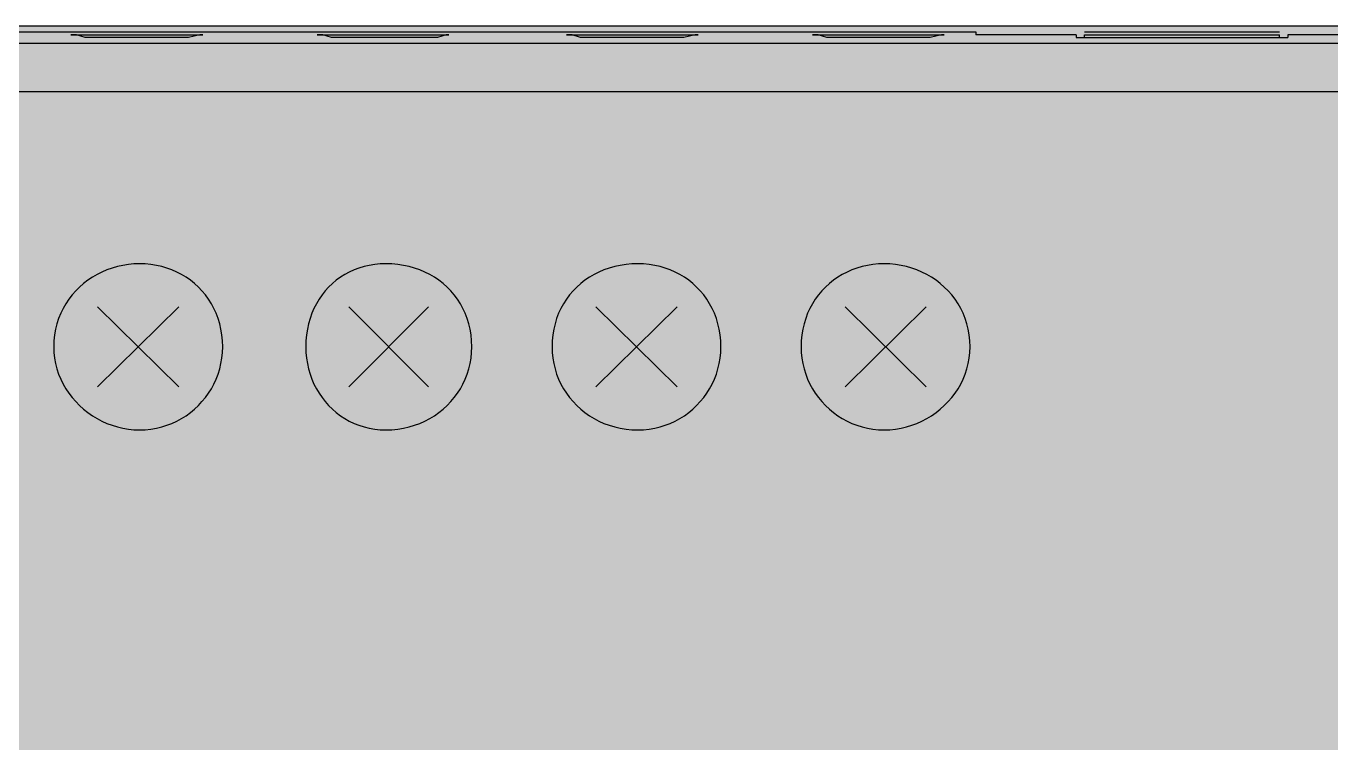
# Model space of a CAD drawing. Header units: millimetres. Extents: x 0 to 966, y -664 to 90.
# Drawn here: x 786.01 to 826.19, y 67.93 to 90 of the extents above; entities that cross this region are included whole.
import ezdxf

# ---------------------------------------------------------------- set-up
doc = ezdxf.new("R2010")
doc.units = ezdxf.units.MM
for name, color, linetype in [('HDL_BODY', 7, 'Continuous'), ('HDL_COLOUR', 7, 'Continuous'), ('HDL_DETAIL', 7, 'Continuous'), ('HDL_PRINT', 7, 'Continuous')]:
    doc.layers.add(name, color=color, linetype=linetype)

# ---------------------------------------------------------------- blocks, each defined once
blk = doc.blocks.new('M_R8.16.1-CD_FRONT')
at = {"layer": 'HDL_BODY', "true_color": 0x202126}
blk.add_hatch(color=250, dxfattribs=at).paths.add_polyline_path([(0, 0), (144, 0), (144, 90), (0, 90)])
at = {"layer": 'HDL_BODY', "true_color": 0x2a2a30}
blk.add_hatch(color=250, dxfattribs=at).paths.add_polyline_path([(0.4, 20.52), (143.6, 20.52), (143.6, 68.31), (0.4, 68.31)])
at = {"layer": 'HDL_COLOUR', "true_color": 0x1a332c}
for points in [[(42.062, 80.127), (42.056, 80.312), (42.039, 80.492), (42.01, 80.667), (41.971, 80.836), (41.921, 81), (41.861, 81.158), (41.792, 81.31), (41.713, 81.455), (41.625, 81.594), (41.529, 81.725), (41.425, 81.85), (41.313, 81.966), (41.194, 82.075), (41.067, 82.176), (40.934, 82.269), (40.795, 82.353), (40.65, 82.428), (40.5, 82.494), (40.345, 82.551), (40.185, 82.598), (40.02, 82.635), (39.852, 82.661), (39.68, 82.677), (39.506, 82.683), (39.33, 82.677), (39.157, 82.661), (38.987, 82.635), (38.82, 82.598), (38.656, 82.551), (38.497, 82.494), (38.342, 82.428), (38.193, 82.353), (38.049, 82.269), (37.91, 82.176), (37.779, 82.075), (37.654, 81.966), (37.536, 81.85), (37.426, 81.725), (37.325, 81.594), (37.232, 81.455), (37.149, 81.31), (37.075, 81.158), (37.011, 81), (36.958, 80.836), (36.916, 80.667), (36.885, 80.492), (36.866, 80.312), (36.86, 80.127), (36.866, 79.953), (36.885, 79.781), (36.916, 79.613), (36.958, 79.448), (37.011, 79.288), (37.075, 79.133), (37.149, 78.982), (37.232, 78.837), (37.325, 78.698), (37.426, 78.565), (37.536, 78.439), (37.654, 78.319), (37.779, 78.207), (37.91, 78.103), (38.049, 78.007), (38.193, 77.919), (38.342, 77.84), (38.497, 77.77), (38.656, 77.71), (38.82, 77.661), (38.987, 77.621), (39.157, 77.592), (39.33, 77.575), (39.506, 77.569), (39.68, 77.575), (39.852, 77.592), (40.02, 77.621), (40.185, 77.661), (40.345, 77.71), (40.5, 77.77), (40.65, 77.84), (40.795, 77.919), (40.934, 78.007), (41.067, 78.103), (41.194, 78.207), (41.313, 78.319), (41.425, 78.439), (41.529, 78.565), (41.625, 78.698), (41.713, 78.837), (41.792, 78.982), (41.861, 79.133), (41.921, 79.288), (41.971, 79.448), (42.01, 79.613), (42.039, 79.781), (42.056, 79.953), (42.062, 80.127)], [(49.734, 80.127), (49.729, 80.312), (49.711, 80.492), (49.682, 80.667), (49.643, 80.836), (49.592, 81), (49.532, 81.158), (49.462, 81.31), (49.382, 81.455), (49.293, 81.594), (49.195, 81.725), (49.089, 81.85), (48.974, 81.966), (48.852, 82.075), (48.722, 82.176), (48.585, 82.269), (48.441, 82.353), (48.291, 82.428), (48.135, 82.494), (47.973, 82.551), (47.806, 82.598), (47.633, 82.635), (47.456, 82.661), (47.274, 82.677), (47.089, 82.683), (46.914, 82.677), (46.744, 82.661), (46.578, 82.635), (46.416, 82.598), (46.26, 82.551), (46.108, 82.494), (45.962, 82.428), (45.822, 82.353), (45.688, 82.269), (45.561, 82.176), (45.44, 82.075), (45.326, 81.966), (45.22, 81.85), (45.121, 81.725), (45.03, 81.594), (44.948, 81.455), (44.874, 81.31), (44.809, 81.158), (44.753, 81), (44.706, 80.836), (44.67, 80.667), (44.643, 80.492), (44.627, 80.312), (44.622, 80.127), (44.627, 79.953), (44.643, 79.781), (44.67, 79.613), (44.706, 79.448), (44.753, 79.288), (44.809, 79.133), (44.874, 78.982), (44.948, 78.837), (45.03, 78.698), (45.121, 78.565), (45.22, 78.439), (45.326, 78.319), (45.44, 78.207), (45.561, 78.103), (45.688, 78.007), (45.822, 77.919), (45.962, 77.84), (46.108, 77.77), (46.26, 77.71), (46.416, 77.661), (46.578, 77.621), (46.744, 77.592), (46.914, 77.575), (47.089, 77.569), (47.274, 77.575), (47.456, 77.592), (47.633, 77.621), (47.806, 77.661), (47.973, 77.71), (48.135, 77.77), (48.291, 77.84), (48.441, 77.919), (48.585, 78.007), (48.722, 78.103), (48.852, 78.207), (48.974, 78.319), (49.089, 78.439), (49.195, 78.565), (49.293, 78.698), (49.382, 78.837), (49.462, 78.982), (49.532, 79.133), (49.592, 79.288), (49.643, 79.448), (49.682, 79.613), (49.711, 79.781), (49.729, 79.953), (49.734, 80.127)], [(57.407, 80.127), (57.401, 80.312), (57.384, 80.492), (57.355, 80.667), (57.315, 80.836), (57.266, 81), (57.206, 81.158), (57.136, 81.31), (57.058, 81.455), (56.97, 81.594), (56.874, 81.725), (56.77, 81.85), (56.658, 81.966), (56.538, 82.075), (56.412, 82.176), (56.279, 82.269), (56.14, 82.353), (55.995, 82.428), (55.845, 82.494), (55.69, 82.551), (55.53, 82.598), (55.365, 82.635), (55.197, 82.661), (55.025, 82.677), (54.85, 82.683), (54.665, 82.677), (54.483, 82.661), (54.306, 82.635), (54.134, 82.598), (53.966, 82.551), (53.804, 82.494), (53.648, 82.428), (53.498, 82.353), (53.354, 82.269), (53.217, 82.176), (53.087, 82.075), (52.965, 81.966), (52.851, 81.85), (52.744, 81.725), (52.646, 81.594), (52.557, 81.455), (52.477, 81.31), (52.407, 81.158), (52.347, 81), (52.296, 80.836), (52.257, 80.667), (52.228, 80.492), (52.211, 80.312), (52.205, 80.127), (52.211, 79.953), (52.228, 79.781), (52.257, 79.613), (52.296, 79.448), (52.347, 79.288), (52.407, 79.133), (52.477, 78.982), (52.557, 78.837), (52.646, 78.698), (52.744, 78.565), (52.851, 78.439), (52.965, 78.319), (53.087, 78.207), (53.217, 78.103), (53.354, 78.007), (53.498, 77.919), (53.648, 77.84), (53.804, 77.77), (53.966, 77.71), (54.134, 77.661), (54.306, 77.621), (54.483, 77.592), (54.665, 77.575), (54.85, 77.569), (55.025, 77.575), (55.197, 77.592), (55.365, 77.621), (55.53, 77.661), (55.69, 77.71), (55.845, 77.77), (55.995, 77.84), (56.14, 77.919), (56.279, 78.007), (56.412, 78.103), (56.538, 78.207), (56.658, 78.319), (56.77, 78.439), (56.874, 78.565), (56.97, 78.698), (57.058, 78.837), (57.136, 78.982), (57.206, 79.133), (57.266, 79.288), (57.315, 79.448), (57.355, 79.613), (57.384, 79.781), (57.401, 79.953), (57.407, 80.127)], [(65.079, 80.127), (65.073, 80.312), (65.054, 80.492), (65.023, 80.667), (64.981, 80.836), (64.928, 81), (64.864, 81.158), (64.79, 81.31), (64.707, 81.455), (64.614, 81.594), (64.513, 81.725), (64.403, 81.85), (64.285, 81.966), (64.161, 82.075), (64.029, 82.176), (63.891, 82.269), (63.746, 82.353), (63.597, 82.428), (63.442, 82.494), (63.283, 82.551), (63.119, 82.598), (62.952, 82.635), (62.782, 82.661), (62.609, 82.677), (62.434, 82.683), (62.259, 82.677), (62.087, 82.661), (61.919, 82.635), (61.754, 82.598), (61.594, 82.551), (61.438, 82.494), (61.288, 82.428), (61.143, 82.353), (61.004, 82.269), (60.871, 82.176), (60.744, 82.075), (60.625, 81.966), (60.513, 81.85), (60.408, 81.725), (60.312, 81.594), (60.224, 81.455), (60.145, 81.31), (60.076, 81.158), (60.016, 81), (59.966, 80.836), (59.926, 80.667), (59.898, 80.492), (59.88, 80.312), (59.874, 80.127), (59.88, 79.953), (59.898, 79.781), (59.926, 79.613), (59.966, 79.448), (60.016, 79.288), (60.076, 79.133), (60.145, 78.982), (60.224, 78.837), (60.312, 78.698), (60.408, 78.565), (60.513, 78.439), (60.625, 78.319), (60.744, 78.207), (60.871, 78.103), (61.004, 78.007), (61.143, 77.919), (61.288, 77.84), (61.438, 77.77), (61.594, 77.71), (61.754, 77.661), (61.919, 77.621), (62.087, 77.592), (62.259, 77.575), (62.434, 77.569), (62.609, 77.575), (62.782, 77.592), (62.952, 77.621), (63.119, 77.661), (63.283, 77.71), (63.442, 77.77), (63.597, 77.84), (63.746, 77.919), (63.891, 78.007), (64.029, 78.103), (64.161, 78.207), (64.285, 78.319), (64.403, 78.439), (64.513, 78.565), (64.614, 78.698), (64.707, 78.837), (64.79, 78.982), (64.864, 79.133), (64.928, 79.288), (64.981, 79.448), (65.023, 79.613), (65.054, 79.781), (65.073, 79.953), (65.079, 80.127)]]:
    blk.add_hatch(color=250, dxfattribs=at).paths.add_polyline_path(points)
at = {"layer": 'HDL_COLOUR', "true_color": 0x9ea4a8}
for points in [[(41.282, 80.126), (41.266, 80.36), (41.22, 80.589), (41.143, 80.811), (41.038, 81.021), (40.905, 81.216), (40.748, 81.392), (40.569, 81.546), (40.371, 81.676), (40.158, 81.78), (39.932, 81.855), (39.699, 81.901), (39.461, 81.916), (39.223, 81.901), (38.99, 81.855), (38.764, 81.78), (38.551, 81.676), (38.353, 81.546), (38.173, 81.392), (38.016, 81.216), (37.884, 81.021), (37.779, 80.811), (37.702, 80.589), (37.656, 80.36), (37.64, 80.126), (37.656, 79.892), (37.702, 79.663), (37.779, 79.441), (37.884, 79.231), (38.016, 79.036), (38.173, 78.86), (38.353, 78.706), (38.551, 78.576), (38.764, 78.472), (38.99, 78.397), (39.223, 78.351), (39.461, 78.336), (39.699, 78.351), (39.932, 78.397), (40.158, 78.472), (40.371, 78.576), (40.569, 78.706), (40.748, 78.86), (40.905, 79.036), (41.038, 79.231), (41.143, 79.441), (41.22, 79.663), (41.266, 79.892)], [(48.968, 80.126), (48.952, 80.36), (48.907, 80.589), (48.831, 80.811), (48.728, 81.021), (48.598, 81.216), (48.443, 81.392), (48.267, 81.546), (48.073, 81.676), (47.863, 81.78), (47.641, 81.855), (47.412, 81.901), (47.178, 81.916), (46.944, 81.901), (46.715, 81.855), (46.493, 81.78), (46.283, 81.676), (46.089, 81.546), (45.913, 81.392), (45.758, 81.216), (45.628, 81.021), (45.525, 80.811), (45.449, 80.589), (45.404, 80.36), (45.388, 80.126), (45.404, 79.892), (45.449, 79.663), (45.525, 79.441), (45.628, 79.231), (45.758, 79.036), (45.913, 78.86), (46.089, 78.706), (46.283, 78.576), (46.493, 78.472), (46.715, 78.397), (46.944, 78.351), (47.178, 78.336), (47.412, 78.351), (47.641, 78.397), (47.863, 78.472), (48.073, 78.576), (48.267, 78.706), (48.443, 78.86), (48.598, 79.036), (48.728, 79.231), (48.831, 79.441), (48.907, 79.663), (48.952, 79.892)], [(56.627, 80.126), (56.611, 80.36), (56.565, 80.589), (56.488, 80.811), (56.383, 81.021), (56.25, 81.216), (56.093, 81.392), (55.914, 81.546), (55.716, 81.676), (55.503, 81.78), (55.277, 81.855), (55.043, 81.901), (54.806, 81.916), (54.568, 81.901), (54.335, 81.855), (54.109, 81.78), (53.895, 81.676), (53.697, 81.546), (53.518, 81.392), (53.361, 81.216), (53.229, 81.021), (53.124, 80.811), (53.047, 80.589), (53.001, 80.36), (52.985, 80.126), (53.001, 79.892), (53.047, 79.663), (53.124, 79.441), (53.229, 79.231), (53.361, 79.036), (53.518, 78.86), (53.697, 78.706), (53.895, 78.576), (54.109, 78.472), (54.335, 78.397), (54.568, 78.351), (54.806, 78.336), (55.043, 78.351), (55.277, 78.397), (55.503, 78.472), (55.716, 78.576), (55.914, 78.706), (56.093, 78.86), (56.25, 79.036), (56.383, 79.231), (56.488, 79.441), (56.565, 79.663), (56.611, 79.892)], [(64.299, 80.126), (64.283, 80.36), (64.236, 80.589), (64.16, 80.811), (64.054, 81.021), (63.922, 81.216), (63.765, 81.392), (63.586, 81.546), (63.388, 81.676), (63.174, 81.78), (62.948, 81.855), (62.714, 81.901), (62.477, 81.916), (62.239, 81.901), (62.005, 81.855), (61.78, 81.78), (61.566, 81.676), (61.368, 81.546), (61.188, 81.392), (61.031, 81.216), (60.899, 81.021), (60.794, 80.811), (60.717, 80.589), (60.67, 80.36), (60.655, 80.126), (60.67, 79.892), (60.717, 79.663), (60.794, 79.441), (60.899, 79.231), (61.031, 79.036), (61.188, 78.86), (61.368, 78.706), (61.566, 78.576), (61.78, 78.472), (62.005, 78.397), (62.239, 78.351), (62.477, 78.336), (62.714, 78.351), (62.948, 78.397), (63.174, 78.472), (63.388, 78.576), (63.586, 78.706), (63.765, 78.86), (63.922, 79.036), (64.054, 79.231), (64.16, 79.441), (64.236, 79.663), (64.283, 79.892)]]:
    blk.add_hatch(color=253, dxfattribs=at).paths.add_polyline_path(points)
at = {"layer": 'HDL_PRINT', "true_color": 0xdee1e9}
for points in [[(44.089, 84.156), (41.354, 85.39), (41.446, 85.372), (39.506, 85.372), (39.726, 85.593), (39.726, 82.859), (39.285, 82.859), (39.285, 85.593), (39.506, 85.813), (41.446, 85.813), (41.535, 85.792), (44.27, 84.557), (44.089, 84.156)], [(44.708, 85.813), (47.089, 85.813), (47.309, 85.593), (47.309, 82.859), (46.868, 82.859), (46.868, 85.593), (47.089, 85.372), (44.708, 85.372), (44.708, 85.813)], [(59.431, 84.159), (56.785, 85.393), (56.877, 85.372), (54.85, 85.372), (55.071, 85.593), (55.071, 82.859), (54.627, 82.859), (54.627, 85.593), (54.85, 85.813), (56.877, 85.813), (56.969, 85.792), (59.615, 84.557), (59.431, 84.159)], [(60.053, 85.813), (62.434, 85.813), (62.654, 85.593), (62.654, 82.859), (62.213, 82.859), (62.213, 85.593), (62.434, 85.372), (60.053, 85.372), (60.053, 85.813)], [(38.8, 75.367), (39.151, 75.454), (39.156, 75.417), (39.169, 75.379), (39.187, 75.341), (39.206, 75.303), (39.223, 75.265), (39.236, 75.227), (39.241, 75.189), (39.285, 75.183), (39.326, 75.167), (39.362, 75.146), (39.391, 75.125), (39.409, 75.109), (39.416, 75.103), (39.455, 75.107), (39.493, 75.12), (39.531, 75.137), (39.569, 75.155), (39.607, 75.172), (39.644, 75.184), (39.681, 75.189), (39.714, 75.227), (39.738, 75.267), (39.754, 75.311), (39.763, 75.358), (39.768, 75.412), (39.77, 75.473), (39.77, 75.543), (39.77, 75.585), (39.768, 75.633), (39.763, 75.683), (39.754, 75.731), (39.738, 75.77), (39.714, 75.798), (39.681, 75.808), (39.638, 75.808), (39.594, 75.808), (39.55, 75.808), (39.505, 75.808), (39.461, 75.808), (39.416, 75.808), (39.373, 75.808), (39.329, 75.808), (39.285, 75.808), (39.241, 75.808), (39.196, 75.808), (39.151, 75.808), (38.8, 75.808), (38.976, 76.864), (40.035, 76.864), (40.035, 76.424), (39.33, 76.424), (39.241, 76.073), (39.279, 76.104), (39.317, 76.127), (39.354, 76.143), (39.392, 76.152), (39.43, 76.157), (39.467, 76.159), (39.506, 76.159), (39.571, 76.155), (39.636, 76.144), (39.699, 76.127), (39.759, 76.105), (39.815, 76.078), (39.866, 76.048), (39.91, 76.016), (39.946, 75.983), (40.001, 75.928), (40.05, 75.877), (40.093, 75.83), (40.129, 75.785), (40.158, 75.741), (40.181, 75.696), (40.198, 75.649), (40.208, 75.599), (40.211, 75.543), (40.207, 75.477), (40.196, 75.412), (40.178, 75.349), (40.155, 75.289), (40.129, 75.234), (40.099, 75.183), (40.068, 75.139), (40.035, 75.103), (39.982, 75.052), (39.929, 75.007), (39.874, 74.967), (39.818, 74.932), (39.759, 74.903), (39.698, 74.88), (39.634, 74.861), (39.566, 74.848), (39.493, 74.841), (39.416, 74.838), (39.351, 74.838), (39.286, 74.839), (39.223, 74.842), (39.164, 74.849), (39.108, 74.859), (39.058, 74.874), (39.013, 74.896), (38.976, 74.924), (38.944, 74.987), (38.912, 75.044), (38.882, 75.096), (38.856, 75.146), (38.833, 75.196), (38.816, 75.248), (38.804, 75.304), (38.8, 75.367)], [(54.145, 76.424), (54.145, 76.778), (55.377, 76.778), (55.377, 76.513), (55.349, 76.475), (55.326, 76.431), (55.307, 76.381), (55.291, 76.325), (55.274, 76.265), (55.255, 76.203), (55.231, 76.138), (55.202, 76.073), (55.151, 75.998), (55.106, 75.932), (55.065, 75.872), (55.027, 75.817), (54.993, 75.763), (54.961, 75.71), (54.931, 75.654), (54.903, 75.594), (54.876, 75.528), (54.85, 75.454), (54.847, 75.369), (54.839, 75.289), (54.827, 75.215), (54.813, 75.146), (54.798, 75.08), (54.784, 75.017), (54.772, 74.956), (54.764, 74.897), (54.761, 74.838), (54.407, 74.838), (54.409, 74.91), (54.415, 74.983), (54.425, 75.056), (54.438, 75.131), (54.454, 75.207), (54.472, 75.285), (54.492, 75.366), (54.514, 75.449), (54.537, 75.535), (54.561, 75.625), (54.586, 75.719), (54.611, 75.769), (54.641, 75.823), (54.675, 75.88), (54.712, 75.941), (54.751, 76.005), (54.794, 76.071), (54.838, 76.139), (54.884, 76.209), (54.93, 76.28), (54.978, 76.351), (55.026, 76.424), (54.145, 76.424)], [(42.416, 75.013), (43.297, 76.513), (44.178, 75.013), (42.416, 75.013)], [(57.672, 75.013), (58.642, 76.599), (59.523, 75.013), (57.672, 75.013)], [(43.827, 72.809), (44.267, 72.633), (44.241, 72.557), (44.213, 72.485), (44.185, 72.419), (44.156, 72.358), (44.124, 72.303), (44.089, 72.253), (44.052, 72.208), (44.01, 72.168), (43.964, 72.133), (43.913, 72.104), (43.86, 72.078), (43.807, 72.053), (43.753, 72.028), (43.697, 72.005), (43.639, 71.984), (43.578, 71.965), (43.514, 71.95), (43.446, 71.938), (43.374, 71.931), (43.297, 71.928), (43.218, 71.931), (43.139, 71.939), (43.061, 71.952), (42.985, 71.971), (42.911, 71.995), (42.84, 72.024), (42.772, 72.059), (42.707, 72.098), (42.647, 72.143), (42.592, 72.193), (42.548, 72.259), (42.505, 72.326), (42.463, 72.393), (42.423, 72.461), (42.385, 72.53), (42.35, 72.601), (42.319, 72.674), (42.293, 72.748), (42.271, 72.825), (42.254, 72.905), (42.244, 72.988), (42.241, 73.074), (42.244, 73.16), (42.254, 73.244), (42.271, 73.324), (42.293, 73.401), (42.319, 73.476), (42.35, 73.549), (42.385, 73.62), (42.423, 73.689), (42.463, 73.757), (42.505, 73.825), (42.548, 73.891), (42.592, 73.957), (42.647, 74.007), (42.707, 74.052), (42.772, 74.091), (42.84, 74.125), (42.911, 74.154), (42.985, 74.178), (43.061, 74.196), (43.139, 74.209), (43.218, 74.217), (43.297, 74.219), (43.377, 74.217), (43.455, 74.209), (43.533, 74.196), (43.609, 74.178), (43.683, 74.154), (43.755, 74.125), (43.823, 74.091), (43.887, 74.052), (43.947, 74.007), (44.002, 73.957), (44.036, 73.924), (44.068, 73.889), (44.097, 73.852), (44.124, 73.813), (44.146, 73.769), (44.163, 73.72), (44.174, 73.665), (44.178, 73.603), (43.738, 73.514), (43.733, 73.552), (43.721, 73.59), (43.704, 73.629), (43.685, 73.666), (43.668, 73.704), (43.656, 73.742), (43.651, 73.779), (43.608, 73.784), (43.558, 73.797), (43.503, 73.814), (43.446, 73.833), (43.391, 73.85), (43.34, 73.863), (43.297, 73.868), (43.235, 73.864), (43.179, 73.853), (43.127, 73.835), (43.077, 73.813), (43.027, 73.786), (42.975, 73.756), (42.919, 73.725), (42.857, 73.693), (42.83, 73.633), (42.809, 73.573), (42.794, 73.512), (42.783, 73.448), (42.775, 73.382), (42.771, 73.312), (42.768, 73.238), (42.768, 73.159), (42.767, 73.074), (42.768, 72.989), (42.768, 72.909), (42.771, 72.835), (42.775, 72.766), (42.783, 72.7), (42.794, 72.637), (42.809, 72.576), (42.83, 72.517), (42.857, 72.458), (42.919, 72.425), (42.975, 72.393), (43.027, 72.363), (43.077, 72.337), (43.127, 72.314), (43.179, 72.297), (43.235, 72.286), (43.297, 72.282), (43.335, 72.287), (43.373, 72.302), (43.411, 72.323), (43.448, 72.351), (43.486, 72.384), (43.524, 72.42), (43.562, 72.458), (43.595, 72.466), (43.629, 72.488), (43.662, 72.523), (43.694, 72.568), (43.727, 72.621), (43.76, 72.68), (43.794, 72.743), (43.827, 72.809)]]:
    blk.add_hatch(color=254, dxfattribs=at).paths.add_polyline_path(points)
h = blk.add_hatch(color=254, dxfattribs=at)
h.paths.add_polyline_path([(47.794, 76.337), (47.354, 76.248), (47.353, 76.292), (47.35, 76.333), (47.342, 76.369), (47.327, 76.398), (47.302, 76.417), (47.264, 76.424), (47.255, 76.467), (47.234, 76.494), (47.208, 76.507), (47.187, 76.512), (47.178, 76.513), (47.14, 76.513), (47.102, 76.511), (47.064, 76.506), (47.027, 76.496), (46.989, 76.48), (46.951, 76.457), (46.913, 76.424), (46.887, 76.391), (46.866, 76.352), (46.85, 76.307), (46.839, 76.254), (46.832, 76.195), (46.827, 76.13), (46.825, 76.058), (46.824, 75.979), (46.824, 75.894), (46.857, 75.953), (46.892, 75.997), (46.929, 76.029), (46.969, 76.05), (47.012, 76.063), (47.061, 76.07), (47.116, 76.072), (47.178, 76.073), (47.236, 76.072), (47.294, 76.071), (47.35, 76.066), (47.405, 76.057), (47.456, 76.042), (47.504, 76.02), (47.547, 75.989), (47.586, 75.947), (47.618, 75.894), (47.648, 75.865), (47.677, 75.834), (47.704, 75.8), (47.728, 75.762), (47.75, 75.718), (47.768, 75.666), (47.782, 75.606), (47.791, 75.536), (47.794, 75.454), (47.79, 75.388), (47.779, 75.323), (47.762, 75.261), (47.74, 75.201), (47.713, 75.146), (47.684, 75.095), (47.652, 75.051), (47.618, 75.013), (47.563, 74.958), (47.511, 74.909), (47.462, 74.867), (47.412, 74.831), (47.361, 74.801), (47.305, 74.778), (47.242, 74.762), (47.171, 74.752), (47.089, 74.749), (47.033, 74.752), (46.983, 74.762), (46.936, 74.778), (46.891, 74.801), (46.846, 74.831), (46.801, 74.867), (46.754, 74.909), (46.704, 74.958), (46.648, 75.013), (46.624, 75.064), (46.6, 75.118), (46.578, 75.177), (46.556, 75.24), (46.536, 75.308), (46.518, 75.38), (46.503, 75.457), (46.49, 75.538), (46.481, 75.623), (46.475, 75.713), (46.473, 75.808), (46.475, 75.901), (46.481, 75.991), (46.492, 76.076), (46.507, 76.156), (46.527, 76.233), (46.551, 76.305), (46.579, 76.372), (46.612, 76.436), (46.649, 76.495), (46.691, 76.549), (46.738, 76.599), (46.767, 76.655), (46.797, 76.705), (46.831, 76.747), (46.87, 76.783), (46.914, 76.812), (46.965, 76.835), (47.026, 76.851), (47.096, 76.861), (47.178, 76.864), (47.24, 76.86), (47.295, 76.849), (47.344, 76.832), (47.387, 76.81), (47.426, 76.783), (47.463, 76.753), (47.497, 76.722), (47.529, 76.688), (47.588, 76.655), (47.634, 76.621), (47.669, 76.584), (47.696, 76.545), (47.719, 76.502), (47.741, 76.454), (47.765, 76.399), (47.794, 76.337)])
h.paths.add_polyline_path([(46.824, 75.543), (46.829, 75.473), (46.842, 75.412), (46.859, 75.358), (46.878, 75.311), (46.895, 75.267), (46.908, 75.227), (46.913, 75.189), (46.951, 75.184), (46.989, 75.172), (47.027, 75.155), (47.064, 75.137), (47.102, 75.12), (47.14, 75.107), (47.178, 75.103), (47.185, 75.109), (47.204, 75.125), (47.232, 75.146), (47.268, 75.167), (47.31, 75.183), (47.354, 75.189), (47.359, 75.227), (47.371, 75.265), (47.389, 75.303), (47.408, 75.341), (47.425, 75.379), (47.438, 75.417), (47.443, 75.454), (47.438, 75.524), (47.425, 75.585), (47.408, 75.639), (47.389, 75.686), (47.371, 75.729), (47.359, 75.769), (47.354, 75.808), (47.309, 75.808), (47.265, 75.808), (47.221, 75.808), (47.177, 75.808), (47.133, 75.808), (47.089, 75.808), (47.079, 75.808), (47.053, 75.808), (47.014, 75.808), (46.966, 75.808), (46.913, 75.808), (46.908, 75.77), (46.895, 75.731), (46.878, 75.693), (46.859, 75.655), (46.842, 75.618), (46.829, 75.58), (46.824, 75.543)])
h = blk.add_hatch(color=254, dxfattribs=at)
h.paths.add_polyline_path([(62.079, 75.894), (62.042, 75.899), (62.007, 75.914), (61.974, 75.936), (61.946, 75.965), (61.924, 75.998), (61.909, 76.035), (61.904, 76.073), (61.871, 76.11), (61.847, 76.147), (61.831, 76.185), (61.822, 76.223), (61.817, 76.261), (61.815, 76.299), (61.815, 76.337), (61.819, 76.374), (61.83, 76.416), (61.847, 76.463), (61.87, 76.512), (61.897, 76.561), (61.928, 76.608), (61.96, 76.651), (61.993, 76.688), (62.029, 76.722), (62.073, 76.753), (62.123, 76.783), (62.179, 76.81), (62.238, 76.832), (62.302, 76.849), (62.367, 76.86), (62.434, 76.864), (62.499, 76.86), (62.564, 76.849), (62.627, 76.832), (62.686, 76.81), (62.742, 76.783), (62.792, 76.753), (62.837, 76.722), (62.874, 76.688), (62.932, 76.651), (62.976, 76.608), (63.007, 76.561), (63.028, 76.512), (63.04, 76.463), (63.047, 76.416), (63.049, 76.374), (63.05, 76.337), (63.049, 76.299), (63.048, 76.261), (63.043, 76.223), (63.033, 76.185), (63.017, 76.147), (62.993, 76.11), (62.96, 76.073), (62.955, 76.035), (62.941, 75.998), (62.919, 75.965), (62.891, 75.936), (62.859, 75.914), (62.823, 75.899), (62.785, 75.894), (62.823, 75.862), (62.861, 75.837), (62.898, 75.817), (62.936, 75.798), (62.974, 75.777), (63.012, 75.752), (63.05, 75.719), (63.083, 75.68), (63.106, 75.643), (63.122, 75.605), (63.132, 75.567), (63.137, 75.53), (63.139, 75.492), (63.139, 75.454), (63.136, 75.395), (63.127, 75.337), (63.112, 75.278), (63.094, 75.219), (63.072, 75.161), (63.046, 75.102), (63.019, 75.043), (62.99, 74.984), (62.96, 74.924), (62.928, 74.895), (62.89, 74.867), (62.844, 74.84), (62.792, 74.815), (62.734, 74.793), (62.669, 74.775), (62.597, 74.761), (62.519, 74.752), (62.434, 74.749), (62.367, 74.753), (62.302, 74.764), (62.238, 74.781), (62.179, 74.804), (62.123, 74.831), (62.073, 74.86), (62.029, 74.892), (61.993, 74.924), (61.942, 74.954), (61.897, 74.988), (61.857, 75.028), (61.823, 75.073), (61.794, 75.123), (61.77, 75.179), (61.752, 75.239), (61.739, 75.306), (61.731, 75.377), (61.728, 75.454), (61.733, 75.492), (61.745, 75.53), (61.762, 75.567), (61.781, 75.605), (61.797, 75.643), (61.81, 75.68), (61.815, 75.719), (61.853, 75.752), (61.891, 75.777), (61.929, 75.798), (61.967, 75.817), (62.005, 75.837), (62.042, 75.862), (62.079, 75.894)])
h.paths.add_polyline_path([(62.169, 75.454), (62.169, 75.417), (62.171, 75.379), (62.175, 75.341), (62.185, 75.303), (62.2, 75.265), (62.223, 75.227), (62.255, 75.189), (62.293, 75.153), (62.321, 75.128), (62.344, 75.113), (62.367, 75.106), (62.396, 75.103), (62.434, 75.103), (62.471, 75.103), (62.508, 75.105), (62.546, 75.109), (62.584, 75.119), (62.622, 75.134), (62.66, 75.157), (62.698, 75.189), (62.703, 75.227), (62.716, 75.265), (62.732, 75.303), (62.751, 75.341), (62.768, 75.379), (62.78, 75.417), (62.785, 75.454), (62.78, 75.492), (62.768, 75.53), (62.751, 75.567), (62.732, 75.605), (62.716, 75.643), (62.703, 75.68), (62.698, 75.719), (62.66, 75.723), (62.622, 75.736), (62.584, 75.754), (62.546, 75.773), (62.508, 75.79), (62.471, 75.803), (62.434, 75.808), (62.389, 75.801), (62.348, 75.785), (62.311, 75.763), (62.281, 75.742), (62.262, 75.725), (62.255, 75.719), (62.223, 75.68), (62.2, 75.643), (62.185, 75.605), (62.175, 75.567), (62.171, 75.53), (62.169, 75.492), (62.169, 75.454)])
h.paths.add_polyline_path([(62.169, 76.248), (62.175, 76.21), (62.191, 76.182), (62.212, 76.159), (62.233, 76.137), (62.249, 76.109), (62.255, 76.073), (62.293, 76.066), (62.321, 76.049), (62.344, 76.028), (62.367, 76.006), (62.396, 75.99), (62.434, 75.983), (62.477, 75.99), (62.517, 76.006), (62.554, 76.028), (62.583, 76.049), (62.602, 76.066), (62.609, 76.073), (62.647, 76.109), (62.672, 76.137), (62.687, 76.159), (62.695, 76.182), (62.698, 76.21), (62.698, 76.248), (62.698, 76.292), (62.695, 76.333), (62.687, 76.369), (62.672, 76.398), (62.647, 76.417), (62.609, 76.424), (62.602, 76.461), (62.583, 76.486), (62.554, 76.502), (62.517, 76.51), (62.477, 76.512), (62.434, 76.513), (62.396, 76.512), (62.367, 76.51), (62.344, 76.502), (62.321, 76.486), (62.293, 76.461), (62.255, 76.424), (62.249, 76.417), (62.233, 76.398), (62.212, 76.369), (62.191, 76.333), (62.175, 76.292), (62.169, 76.248)])
h = blk.add_hatch(color=254, dxfattribs=at)
h.paths.add_polyline_path([(57.672, 74.219), (58.463, 74.219), (58.555, 74.219), (58.632, 74.218), (58.697, 74.215), (58.751, 74.208), (58.797, 74.198), (58.837, 74.183), (58.873, 74.161), (58.907, 74.133), (58.969, 74.129), (59.023, 74.118), (59.072, 74.1), (59.115, 74.077), (59.154, 74.051), (59.19, 74.021), (59.225, 73.99), (59.258, 73.957), (59.291, 73.92), (59.325, 73.877), (59.358, 73.83), (59.39, 73.78), (59.423, 73.731), (59.456, 73.684), (59.49, 73.64), (59.523, 73.603), (59.523, 73.545), (59.523, 73.486), (59.523, 73.427), (59.523, 73.368), (59.523, 73.309), (59.523, 73.25), (59.523, 73.191), (59.523, 73.132), (59.523, 73.074), (59.523, 73.015), (59.523, 72.957), (59.523, 72.898), (59.523, 72.839), (59.523, 72.781), (59.523, 72.722), (59.523, 72.663), (59.523, 72.604), (59.523, 72.544), (59.49, 72.508), (59.456, 72.465), (59.423, 72.419), (59.39, 72.37), (59.358, 72.321), (59.325, 72.274), (59.291, 72.23), (59.258, 72.193), (59.225, 72.16), (59.19, 72.128), (59.154, 72.098), (59.115, 72.072), (59.072, 72.05), (59.023, 72.032), (58.969, 72.021), (58.907, 72.018), (58.868, 71.985), (58.828, 71.961), (58.785, 71.945), (58.738, 71.935), (58.684, 71.93), (58.623, 71.929), (58.553, 71.928), (57.672, 71.928), (57.672, 74.219)])
h.paths.add_polyline_path([(58.112, 73.779), (58.112, 72.369), (58.463, 72.369), (58.508, 72.369), (58.553, 72.369), (58.597, 72.369), (58.641, 72.369), (58.685, 72.369), (58.728, 72.369), (58.773, 72.369), (58.814, 72.372), (58.851, 72.38), (58.88, 72.395), (58.9, 72.42), (58.907, 72.458), (58.939, 72.463), (58.964, 72.477), (58.984, 72.499), (59.003, 72.527), (59.024, 72.56), (59.049, 72.596), (59.082, 72.633), (59.082, 72.671), (59.082, 72.715), (59.082, 72.766), (59.082, 72.821), (59.082, 72.881), (59.082, 72.943), (59.082, 73.008), (59.082, 73.074), (59.082, 73.136), (59.082, 73.192), (59.082, 73.244), (59.082, 73.294), (59.082, 73.344), (59.082, 73.396), (59.082, 73.452), (59.082, 73.514), (59.044, 73.552), (59.016, 73.58), (58.994, 73.603), (58.971, 73.626), (58.944, 73.655), (58.907, 73.693), (58.869, 73.729), (58.841, 73.753), (58.818, 73.768), (58.794, 73.776), (58.766, 73.778), (58.728, 73.779), (58.691, 73.779), (58.652, 73.779), (58.609, 73.779), (58.562, 73.779), (58.508, 73.779), (58.447, 73.779), (58.377, 73.779), (58.112, 73.779)])
at = {"layer": 'HDL_DETAIL', "color": 251, "true_color": 0x52555c}
for points in [[(0, 89.823), (65.255, 89.823)], [(0, 89.823), (65.255, 89.823)], [(0, 89.823), (65.255, 89.823)], [(0, 89.823), (65.255, 89.823)], [(0, 89.823), (65.255, 89.823)], [(0, 89.823), (65.255, 89.823)], [(0, 89.823), (65.255, 89.823)], [(0, 89.823), (65.255, 89.823)], [(0, 89.823), (65.255, 89.823)], [(0, 89.823), (65.255, 89.823)], [(0, 89.823), (65.255, 89.823)], [(0, 89.823), (65.255, 89.823)], [(0, 89.823), (65.255, 89.823)], [(0, 89.823), (65.255, 89.823)], [(0, 89.823), (65.255, 89.823)], [(0, 89.823), (65.255, 89.823)], [(0, 89.823), (65.255, 89.823)], [(0, 89.823), (65.255, 89.823)], [(0, 89.823), (65.255, 89.823)], [(0, 89.823), (65.255, 89.823)], [(0, 89.823), (65.255, 89.823)], [(37.39, 89.734), (37.565, 89.734)], [(41.446, 89.734), (41.357, 89.734), (41.006, 89.647), (37.83, 89.647), (37.565, 89.734), (37.39, 89.734)], [(37.565, 89.734), (37.83, 89.734), (38.271, 89.734), (41.446, 89.734)], [(44.973, 89.734), (45.148, 89.734)], [(49.029, 89.734), (48.94, 89.734), (48.675, 89.647), (45.413, 89.647), (45.148, 89.734), (44.973, 89.734)], [(45.148, 89.734), (45.413, 89.734), (45.854, 89.734), (49.029, 89.734)], [(52.645, 89.734), (52.821, 89.734)], [(56.702, 89.734), (56.612, 89.734), (56.261, 89.647), (53.086, 89.647), (52.821, 89.734), (52.645, 89.734)], [(52.821, 89.734), (53.086, 89.734), (53.437, 89.734), (56.702, 89.734)], [(60.228, 89.734), (60.404, 89.734)], [(64.285, 89.734), (64.195, 89.734), (63.844, 89.647), (60.669, 89.647), (60.404, 89.734), (60.228, 89.734)], [(60.404, 89.734), (60.669, 89.734), (61.109, 89.734), (64.285, 89.734)], [(65.255, 89.823), (65.255, 89.734)], [(65.255, 89.823), (65.255, 89.734)], [(65.255, 89.823), (65.255, 89.734)], [(65.255, 89.823), (65.255, 89.734)], [(65.255, 89.823), (65.255, 89.734)], [(65.255, 89.823), (65.255, 89.734)], [(65.255, 89.823), (65.255, 89.734)], [(65.255, 89.823), (65.255, 89.734)], [(65.255, 89.823), (65.255, 89.734)], [(65.255, 89.823), (65.255, 89.734)], [(65.255, 89.823), (65.255, 89.734)], [(65.255, 89.823), (65.255, 89.734)], [(65.255, 89.823), (65.255, 89.734)], [(65.255, 89.823), (65.255, 89.734)], [(65.255, 89.823), (65.255, 89.734)], [(65.255, 89.823), (65.255, 89.734)], [(65.255, 89.823), (65.255, 89.734)], [(65.255, 89.823), (65.255, 89.734)], [(65.255, 89.823), (65.255, 89.734)], [(65.255, 89.823), (65.255, 89.734)], [(65.255, 89.823), (65.255, 89.734)], [(67.106, 89.734), (66.49, 89.734), (65.96, 89.734), (65.255, 89.734)], [(68.341, 89.734), (67.106, 89.734)], [(68.341, 89.734), (67.106, 89.734)], [(68.341, 89.734), (67.106, 89.734)], [(68.341, 89.734), (67.106, 89.734)], [(68.341, 89.734), (67.106, 89.734)], [(68.341, 89.734), (67.106, 89.734)], [(68.341, 89.734), (67.106, 89.734)], [(68.341, 89.734), (67.106, 89.734)], [(68.341, 89.734), (67.106, 89.734)], [(68.341, 89.734), (67.106, 89.734)], [(68.341, 89.734), (67.106, 89.734)], [(68.341, 89.734), (67.106, 89.734)], [(68.341, 89.734), (67.106, 89.734)], [(68.341, 89.734), (67.106, 89.734)], [(68.341, 89.734), (67.106, 89.734)], [(68.341, 89.734), (67.106, 89.734)], [(68.341, 89.734), (67.106, 89.734)], [(68.341, 89.734), (67.106, 89.734)], [(68.341, 89.734), (67.106, 89.734)], [(68.341, 89.734), (67.106, 89.734)], [(68.341, 89.734), (67.106, 89.734)], [(68.341, 89.734), (68.341, 89.647)], [(68.341, 89.734), (68.341, 89.647)], [(68.341, 89.734), (68.341, 89.647)], [(68.341, 89.734), (68.341, 89.647)], [(68.341, 89.734), (68.341, 89.647)], [(68.341, 89.734), (68.341, 89.647)], [(68.341, 89.734), (68.341, 89.647)], [(68.341, 89.734), (68.341, 89.647)], [(68.341, 89.734), (68.341, 89.647)], [(68.341, 89.734), (68.341, 89.647)], [(68.341, 89.734), (68.341, 89.647)], [(68.341, 89.734), (68.341, 89.647)], [(68.341, 89.734), (68.341, 89.647)], [(68.341, 89.734), (68.341, 89.647)], [(68.341, 89.734), (68.341, 89.647)], [(68.341, 89.734), (68.341, 89.647)], [(68.341, 89.734), (68.341, 89.647)], [(68.341, 89.734), (68.341, 89.647)], [(68.341, 89.734), (68.341, 89.647)], [(68.341, 89.734), (68.341, 89.647)], [(68.341, 89.734), (68.341, 89.647)], [(68.341, 89.647), (74.865, 89.647)], [(68.341, 89.647), (74.865, 89.647)], [(68.341, 89.647), (74.865, 89.647)], [(68.341, 89.647), (74.865, 89.647)], [(68.341, 89.647), (74.865, 89.647)], [(68.341, 89.647), (74.865, 89.647)], [(68.341, 89.647), (74.865, 89.647)], [(68.341, 89.647), (74.865, 89.647)], [(68.341, 89.647), (74.865, 89.647)], [(68.341, 89.647), (74.865, 89.647)], [(68.341, 89.647), (74.865, 89.647)], [(68.341, 89.647), (74.865, 89.647)], [(68.341, 89.647), (74.865, 89.647)], [(68.341, 89.647), (74.865, 89.647)], [(68.341, 89.647), (74.865, 89.647)], [(68.341, 89.647), (74.865, 89.647)], [(68.341, 89.647), (74.865, 89.647)], [(68.341, 89.647), (74.865, 89.647)], [(68.341, 89.647), (74.865, 89.647)], [(68.341, 89.647), (74.865, 89.647)], [(68.341, 89.647), (74.865, 89.647)], [(68.606, 89.823), (74.603, 89.823)], [(68.606, 89.823), (74.603, 89.823)], [(68.606, 89.823), (74.603, 89.823)], [(68.606, 89.823), (74.603, 89.823)], [(68.606, 89.823), (74.603, 89.823)], [(68.606, 89.823), (74.603, 89.823)], [(68.606, 89.823), (74.603, 89.823)], [(68.606, 89.823), (74.603, 89.823)], [(68.606, 89.823), (74.603, 89.823)], [(68.606, 89.823), (74.603, 89.823)], [(68.606, 89.823), (74.603, 89.823)], [(68.606, 89.823), (74.603, 89.823)], [(68.606, 89.823), (74.603, 89.823)], [(68.606, 89.823), (74.603, 89.823)], [(68.606, 89.823), (74.603, 89.823)], [(68.606, 89.823), (74.603, 89.823)], [(68.606, 89.823), (74.603, 89.823)], [(68.606, 89.823), (74.603, 89.823)], [(68.606, 89.823), (74.603, 89.823)], [(68.606, 89.823), (74.603, 89.823)], [(68.606, 89.823), (74.603, 89.823)], [(68.606, 89.734), (74.603, 89.734)], [(68.606, 89.734), (74.603, 89.734)], [(68.606, 89.734), (74.603, 89.734)], [(68.606, 89.734), (74.603, 89.734)], [(68.606, 89.734), (74.603, 89.734)], [(68.606, 89.734), (74.603, 89.734)], [(68.606, 89.734), (74.603, 89.734)], [(68.606, 89.734), (74.603, 89.734)], [(68.606, 89.734), (74.603, 89.734)], [(68.606, 89.734), (74.603, 89.734)], [(68.606, 89.734), (74.603, 89.734)], [(68.606, 89.734), (74.603, 89.734)], [(68.606, 89.734), (74.603, 89.734)], [(68.606, 89.734), (74.603, 89.734)], [(68.606, 89.734), (74.603, 89.734)], [(68.606, 89.734), (74.603, 89.734)], [(68.606, 89.734), (74.603, 89.734)], [(68.606, 89.734), (74.603, 89.734)], [(68.606, 89.734), (74.603, 89.734)], [(68.606, 89.734), (74.603, 89.734)], [(68.606, 89.734), (74.603, 89.734)], [(68.606, 89.647), (68.606, 89.734)], [(68.606, 89.647), (68.606, 89.734)], [(68.606, 89.647), (68.606, 89.734)], [(68.606, 89.647), (68.606, 89.734)], [(68.606, 89.647), (68.606, 89.734)], [(68.606, 89.647), (68.606, 89.734)], [(68.606, 89.647), (68.606, 89.734)], [(68.606, 89.647), (68.606, 89.734)], [(68.606, 89.647), (68.606, 89.734)], [(68.606, 89.647), (68.606, 89.734)], [(68.606, 89.647), (68.606, 89.734)], [(68.606, 89.647), (68.606, 89.734)], [(68.606, 89.647), (68.606, 89.734)], [(68.606, 89.647), (68.606, 89.734)], [(68.606, 89.647), (68.606, 89.734)], [(68.606, 89.647), (68.606, 89.734)], [(68.606, 89.647), (68.606, 89.734)], [(68.606, 89.647), (68.606, 89.734)], [(68.606, 89.647), (68.606, 89.734)], [(68.606, 89.647), (68.606, 89.734)], [(68.606, 89.647), (68.606, 89.734)], [(74.603, 89.647), (74.603, 89.734)], [(74.603, 89.647), (74.603, 89.734)], [(74.603, 89.647), (74.603, 89.734)], [(74.603, 89.647), (74.603, 89.734)], [(74.603, 89.647), (74.603, 89.734)], [(74.603, 89.647), (74.603, 89.734)], [(74.603, 89.647), (74.603, 89.734)], [(74.603, 89.647), (74.603, 89.734)], [(74.603, 89.647), (74.603, 89.734)], [(74.603, 89.647), (74.603, 89.734)], [(74.603, 89.647), (74.603, 89.734)], [(74.603, 89.647), (74.603, 89.734)], [(74.603, 89.647), (74.603, 89.734)], [(74.603, 89.647), (74.603, 89.734)], [(74.603, 89.647), (74.603, 89.734)], [(74.603, 89.647), (74.603, 89.734)], [(74.603, 89.647), (74.603, 89.734)], [(74.603, 89.647), (74.603, 89.734)], [(74.603, 89.647), (74.603, 89.734)], [(74.603, 89.647), (74.603, 89.734)], [(74.603, 89.647), (74.603, 89.734)], [(76.1, 89.734), (74.865, 89.734)], [(76.1, 89.734), (74.865, 89.734)], [(76.1, 89.734), (74.865, 89.734)], [(76.1, 89.734), (74.865, 89.734)], [(76.1, 89.734), (74.865, 89.734)], [(76.1, 89.734), (74.865, 89.734)], [(76.1, 89.734), (74.865, 89.734)], [(76.1, 89.734), (74.865, 89.734)], [(76.1, 89.734), (74.865, 89.734)], [(76.1, 89.734), (74.865, 89.734)], [(76.1, 89.734), (74.865, 89.734)], [(76.1, 89.734), (74.865, 89.734)], [(76.1, 89.734), (74.865, 89.734)], [(76.1, 89.734), (74.865, 89.734)], [(76.1, 89.734), (74.865, 89.734)], [(76.1, 89.734), (74.865, 89.734)], [(76.1, 89.734), (74.865, 89.734)], [(76.1, 89.734), (74.865, 89.734)], [(76.1, 89.734), (74.865, 89.734)], [(76.1, 89.734), (74.865, 89.734)], [(76.1, 89.734), (74.865, 89.734)], [(74.865, 89.734), (74.865, 89.647)], [(74.865, 89.734), (74.865, 89.647)], [(74.865, 89.734), (74.865, 89.647)], [(74.865, 89.734), (74.865, 89.647)], [(74.865, 89.734), (74.865, 89.647)], [(74.865, 89.734), (74.865, 89.647)], [(74.865, 89.734), (74.865, 89.647)], [(74.865, 89.734), (74.865, 89.647)], [(74.865, 89.734), (74.865, 89.647)], [(74.865, 89.734), (74.865, 89.647)], [(74.865, 89.734), (74.865, 89.647)], [(74.865, 89.734), (74.865, 89.647)], [(74.865, 89.734), (74.865, 89.647)], [(74.865, 89.734), (74.865, 89.647)], [(74.865, 89.734), (74.865, 89.647)], [(74.865, 89.734), (74.865, 89.647)], [(74.865, 89.734), (74.865, 89.647)], [(74.865, 89.734), (74.865, 89.647)], [(74.865, 89.734), (74.865, 89.647)], [(74.865, 89.734), (74.865, 89.647)], [(74.865, 89.734), (74.865, 89.647)], [(78.04, 89.734), (77.954, 89.734), (77.689, 89.734), (76.1, 89.734)], [(143.294, 89.469), (0.001, 89.469)], [(143.294, 89.469), (0.001, 89.469)], [(143.294, 89.469), (0.001, 89.469)], [(143.294, 89.469), (0.001, 89.469)], [(143.294, 89.469), (0.001, 89.469)], [(143.294, 89.469), (0.001, 89.469)], [(143.294, 89.469), (0.001, 89.469)], [(143.294, 89.469), (0.001, 89.469)], [(143.294, 89.469), (0.001, 89.469)], [(143.294, 89.469), (0.001, 89.469)], [(143.294, 89.469), (0.001, 89.469)], [(143.294, 89.469), (0.001, 89.469)], [(143.294, 89.469), (0.001, 89.469)], [(143.294, 89.469), (0.001, 89.469)], [(143.294, 89.469), (0.001, 89.469)], [(143.294, 89.469), (0.001, 89.469)], [(143.294, 89.469), (0.001, 89.469)], [(143.294, 89.469), (0.001, 89.469)], [(143.294, 89.469), (0.001, 89.469)], [(143.294, 89.469), (0.001, 89.469)], [(143.294, 89.469), (0.001, 89.469)], [(143.205, 87.973), (0.001, 87.973)], [(143.205, 87.973), (0.001, 87.973)], [(143.205, 87.973), (0.001, 87.973)], [(143.205, 87.973), (0.001, 87.973)], [(143.205, 87.973), (0.001, 87.973)], [(143.205, 87.973), (0.001, 87.973)], [(143.205, 87.973), (0.001, 87.973)], [(143.205, 87.973), (0.001, 87.973)], [(143.205, 87.973), (0.001, 87.973)], [(143.205, 87.973), (0.001, 87.973)], [(143.205, 87.973), (0.001, 87.973)], [(143.205, 87.973), (0.001, 87.973)], [(143.205, 87.973), (0.001, 87.973)], [(143.205, 87.973), (0.001, 87.973)], [(143.205, 87.973), (0.001, 87.973)], [(143.205, 87.973), (0.001, 87.973)], [(143.205, 87.973), (0.001, 87.973)], [(143.205, 87.973), (0.001, 87.973)], [(143.205, 87.973), (0.001, 87.973)], [(143.205, 87.973), (0.001, 87.973)], [(143.205, 87.973), (0.001, 87.973)]]:
    blk.add_lwpolyline(points, dxfattribs=at)
for points in [[(0.001, 0), (144, 0), (144, 89.999), (0.001, 89.999), (0.001, 0)], [(42.062, 80.127), (42.056, 80.312), (42.039, 80.492), (42.01, 80.667), (41.971, 80.836), (41.921, 81), (41.861, 81.158), (41.792, 81.31), (41.713, 81.455), (41.625, 81.594), (41.529, 81.725), (41.425, 81.85), (41.313, 81.966), (41.194, 82.075), (41.067, 82.176), (40.934, 82.269), (40.795, 82.353), (40.65, 82.428), (40.5, 82.494), (40.345, 82.551), (40.185, 82.598), (40.02, 82.635), (39.852, 82.661), (39.68, 82.677), (39.506, 82.683), (39.33, 82.677), (39.157, 82.661), (38.987, 82.635), (38.82, 82.598), (38.656, 82.551), (38.497, 82.494), (38.342, 82.428), (38.193, 82.353), (38.049, 82.269), (37.91, 82.176), (37.779, 82.075), (37.654, 81.966), (37.536, 81.85), (37.426, 81.725), (37.325, 81.594), (37.232, 81.455), (37.149, 81.31), (37.075, 81.158), (37.011, 81), (36.958, 80.836), (36.916, 80.667), (36.885, 80.492), (36.866, 80.312), (36.86, 80.127), (36.866, 79.953), (36.885, 79.781), (36.916, 79.613), (36.958, 79.448), (37.011, 79.288), (37.075, 79.133), (37.149, 78.982), (37.232, 78.837), (37.325, 78.698), (37.426, 78.565), (37.536, 78.439), (37.654, 78.319), (37.779, 78.207), (37.91, 78.103), (38.049, 78.007), (38.193, 77.919), (38.342, 77.84), (38.497, 77.77), (38.656, 77.71), (38.82, 77.661), (38.987, 77.621), (39.157, 77.592), (39.33, 77.575), (39.506, 77.569), (39.68, 77.575), (39.852, 77.592), (40.02, 77.621), (40.185, 77.661), (40.345, 77.71), (40.5, 77.77), (40.65, 77.84), (40.795, 77.919), (40.934, 78.007), (41.067, 78.103), (41.194, 78.207), (41.313, 78.319), (41.425, 78.439), (41.529, 78.565), (41.625, 78.698), (41.713, 78.837), (41.792, 78.982), (41.861, 79.133), (41.921, 79.288), (41.971, 79.448), (42.01, 79.613), (42.039, 79.781), (42.056, 79.953), (42.062, 80.127)], [(49.734, 80.127), (49.729, 80.312), (49.711, 80.492), (49.682, 80.667), (49.643, 80.836), (49.592, 81), (49.532, 81.158), (49.462, 81.31), (49.382, 81.455), (49.293, 81.594), (49.195, 81.725), (49.089, 81.85), (48.974, 81.966), (48.852, 82.075), (48.722, 82.176), (48.585, 82.269), (48.441, 82.353), (48.291, 82.428), (48.135, 82.494), (47.973, 82.551), (47.806, 82.598), (47.633, 82.635), (47.456, 82.661), (47.274, 82.677), (47.089, 82.683), (46.914, 82.677), (46.744, 82.661), (46.578, 82.635), (46.416, 82.598), (46.26, 82.551), (46.108, 82.494), (45.962, 82.428), (45.822, 82.353), (45.688, 82.269), (45.561, 82.176), (45.44, 82.075), (45.326, 81.966), (45.22, 81.85), (45.121, 81.725), (45.03, 81.594), (44.948, 81.455), (44.874, 81.31), (44.809, 81.158), (44.753, 81), (44.706, 80.836), (44.67, 80.667), (44.643, 80.492), (44.627, 80.312), (44.622, 80.127), (44.627, 79.953), (44.643, 79.781), (44.67, 79.613), (44.706, 79.448), (44.753, 79.288), (44.809, 79.133), (44.874, 78.982), (44.948, 78.837), (45.03, 78.698), (45.121, 78.565), (45.22, 78.439), (45.326, 78.319), (45.44, 78.207), (45.561, 78.103), (45.688, 78.007), (45.822, 77.919), (45.962, 77.84), (46.108, 77.77), (46.26, 77.71), (46.416, 77.661), (46.578, 77.621), (46.744, 77.592), (46.914, 77.575), (47.089, 77.569), (47.274, 77.575), (47.456, 77.592), (47.633, 77.621), (47.806, 77.661), (47.973, 77.71), (48.135, 77.77), (48.291, 77.84), (48.441, 77.919), (48.585, 78.007), (48.722, 78.103), (48.852, 78.207), (48.974, 78.319), (49.089, 78.439), (49.195, 78.565), (49.293, 78.698), (49.382, 78.837), (49.462, 78.982), (49.532, 79.133), (49.592, 79.288), (49.643, 79.448), (49.682, 79.613), (49.711, 79.781), (49.729, 79.953), (49.734, 80.127)], [(57.407, 80.127), (57.401, 80.312), (57.384, 80.492), (57.355, 80.667), (57.315, 80.836), (57.266, 81), (57.206, 81.158), (57.136, 81.31), (57.058, 81.455), (56.97, 81.594), (56.874, 81.725), (56.77, 81.85), (56.658, 81.966), (56.538, 82.075), (56.412, 82.176), (56.279, 82.269), (56.14, 82.353), (55.995, 82.428), (55.845, 82.494), (55.69, 82.551), (55.53, 82.598), (55.365, 82.635), (55.197, 82.661), (55.025, 82.677), (54.85, 82.683), (54.665, 82.677), (54.483, 82.661), (54.306, 82.635), (54.134, 82.598), (53.966, 82.551), (53.804, 82.494), (53.648, 82.428), (53.498, 82.353), (53.354, 82.269), (53.217, 82.176), (53.087, 82.075), (52.965, 81.966), (52.851, 81.85), (52.744, 81.725), (52.646, 81.594), (52.557, 81.455), (52.477, 81.31), (52.407, 81.158), (52.347, 81), (52.296, 80.836), (52.257, 80.667), (52.228, 80.492), (52.211, 80.312), (52.205, 80.127), (52.211, 79.953), (52.228, 79.781), (52.257, 79.613), (52.296, 79.448), (52.347, 79.288), (52.407, 79.133), (52.477, 78.982), (52.557, 78.837), (52.646, 78.698), (52.744, 78.565), (52.851, 78.439), (52.965, 78.319), (53.087, 78.207), (53.217, 78.103), (53.354, 78.007), (53.498, 77.919), (53.648, 77.84), (53.804, 77.77), (53.966, 77.71), (54.134, 77.661), (54.306, 77.621), (54.483, 77.592), (54.665, 77.575), (54.85, 77.569), (55.025, 77.575), (55.197, 77.592), (55.365, 77.621), (55.53, 77.661), (55.69, 77.71), (55.845, 77.77), (55.995, 77.84), (56.14, 77.919), (56.279, 78.007), (56.412, 78.103), (56.538, 78.207), (56.658, 78.319), (56.77, 78.439), (56.874, 78.565), (56.97, 78.698), (57.058, 78.837), (57.136, 78.982), (57.206, 79.133), (57.266, 79.288), (57.315, 79.448), (57.355, 79.613), (57.384, 79.781), (57.401, 79.953), (57.407, 80.127)], [(65.079, 80.127), (65.073, 80.312), (65.054, 80.492), (65.023, 80.667), (64.981, 80.836), (64.928, 81), (64.864, 81.158), (64.79, 81.31), (64.707, 81.455), (64.614, 81.594), (64.513, 81.725), (64.403, 81.85), (64.285, 81.966), (64.161, 82.075), (64.029, 82.176), (63.891, 82.269), (63.746, 82.353), (63.597, 82.428), (63.442, 82.494), (63.283, 82.551), (63.119, 82.598), (62.952, 82.635), (62.782, 82.661), (62.609, 82.677), (62.434, 82.683), (62.259, 82.677), (62.087, 82.661), (61.919, 82.635), (61.754, 82.598), (61.594, 82.551), (61.438, 82.494), (61.288, 82.428), (61.143, 82.353), (61.004, 82.269), (60.871, 82.176), (60.744, 82.075), (60.625, 81.966), (60.513, 81.85), (60.408, 81.725), (60.312, 81.594), (60.224, 81.455), (60.145, 81.31), (60.076, 81.158), (60.016, 81), (59.966, 80.836), (59.926, 80.667), (59.898, 80.492), (59.88, 80.312), (59.874, 80.127), (59.88, 79.953), (59.898, 79.781), (59.926, 79.613), (59.966, 79.448), (60.016, 79.288), (60.076, 79.133), (60.145, 78.982), (60.224, 78.837), (60.312, 78.698), (60.408, 78.565), (60.513, 78.439), (60.625, 78.319), (60.744, 78.207), (60.871, 78.103), (61.004, 78.007), (61.143, 77.919), (61.288, 77.84), (61.438, 77.77), (61.594, 77.71), (61.754, 77.661), (61.919, 77.621), (62.087, 77.592), (62.259, 77.575), (62.434, 77.569), (62.609, 77.575), (62.782, 77.592), (62.952, 77.621), (63.119, 77.661), (63.283, 77.71), (63.442, 77.77), (63.597, 77.84), (63.746, 77.919), (63.891, 78.007), (64.029, 78.103), (64.161, 78.207), (64.285, 78.319), (64.403, 78.439), (64.513, 78.565), (64.614, 78.698), (64.707, 78.837), (64.79, 78.982), (64.864, 79.133), (64.928, 79.288), (64.981, 79.448), (65.023, 79.613), (65.054, 79.781), (65.073, 79.953), (65.079, 80.127)]]:
    blk.add_lwpolyline(points, close=True, dxfattribs=at)
at = {"layer": 'HDL_DETAIL', "color": 250, "true_color": 0x25292b}
for points in [[(38.212, 78.899), (40.709, 81.353)], [(38.212, 81.353), (40.709, 78.899)], [(45.951, 78.899), (48.405, 81.353)], [(45.951, 81.353), (48.405, 78.899)], [(53.557, 78.899), (56.054, 81.353)], [(53.557, 81.353), (56.054, 78.899)], [(61.227, 78.899), (63.726, 81.353)], [(61.227, 81.353), (63.726, 78.899)]]:
    blk.add_lwpolyline(points, dxfattribs=at)

msp = doc.modelspace()

# ---------------------------------------------------------------- block references
msp.add_blockref('M_R8.16.1-CD_FRONT', (750, 0))

doc.saveas('drawing.dxf')
